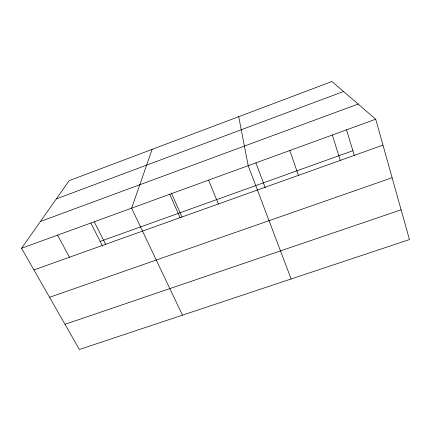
<?xml version="1.0" encoding="UTF-8"?>
<svg xmlns="http://www.w3.org/2000/svg" width="431" height="431" viewBox="0 0 431 431"><rect width="100%" height="100%" fill="white"/><g stroke="black" fill="none" stroke-linecap="round" stroke-linejoin="round"><path stroke-width="0.65" d="M152.132 149.358L131.622 208.162L182.458 315.163M21.55 248.267L69.181 180.654L331.935 81.513L375.719 119.215L409.45 239.571L79.385 349.487L21.55 248.267L375.719 119.215M56.337 198.89L343.545 91.512M40.433 221.459L358.118 104.06M100.175 241.408L352.865 150.737M33.93 269.935L382.976 145.123M49.565 297.293L392.113 177.717M65.006 324.317L401.105 209.8M57.555 235.148L69.461 257.232M90.86 223.15L102.562 246.09M94.238 221.782L105.654 244.291M169.728 194.273L180.093 217.671M171.436 193.083L181.99 216.998M208.577 180.12L218.382 203.976M291.13 278.976L248.191 165.682L238.704 116.693M255.928 162.891L265.216 187.797M289.831 150.511L298.43 175.352M332.328 135.027L340.274 160.391M346.524 129.769L354.384 155.763"/></g></svg>
